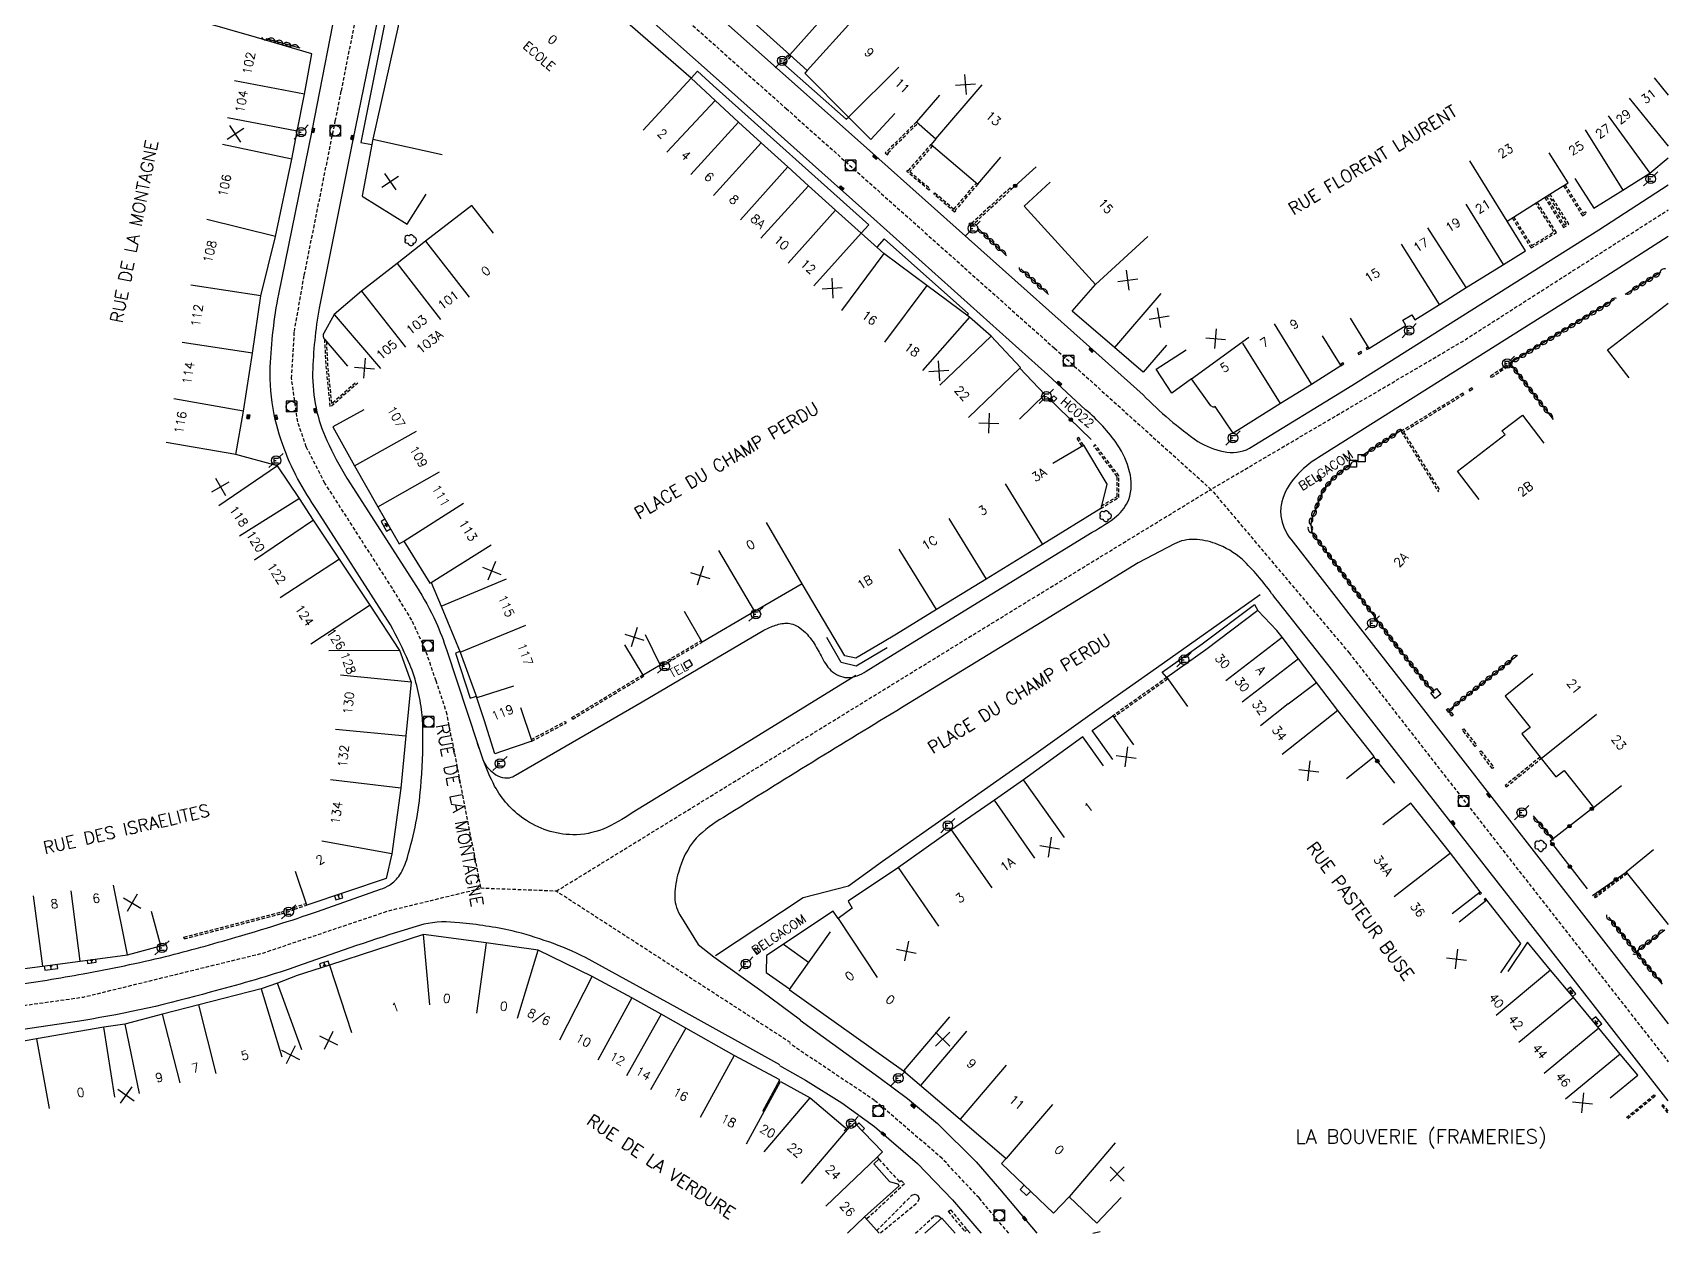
# Model space of a CAD drawing. Header units: millimetres. Extents: x 114000 to 119599, y 121000 to 124063.
# Drawn here: x 114769.5 to 115000, y 121000 to 121169.2 of the extents above; entities that cross this region are included whole.
import ezdxf
from ezdxf.enums import TextEntityAlignment as Align

# ---------------------------------------------------------------- set-up
doc = ezdxf.new("R2010")
doc.units = ezdxf.units.MM
doc.linetypes.add('DASHED', pattern=[0.75, 0.5, -0.25])
doc.layers.get('0').update_dxf_attribs({"linetype": 'CONTINUOUS'})
for name, color, linetype in [('W0001', 6, 'DASHED'), ('W0008', 7, 'CONTINUOUS'), ('W0100', 7, 'CONTINUOUS'), ('W0105', 7, 'CONTINUOUS'), ('W0112', 1, 'DASHED'), ('W0300', 7, 'CONTINUOUS'), ('W0310', 3, 'CONTINUOUS'), ('W0322', 7, 'CONTINUOUS'), ('W0334', 7, 'CONTINUOUS'), ('W0400', 7, 'CONTINUOUS'), ('W0420', 7, 'CONTINUOUS'), ('W0471', 7, 'CONTINUOUS'), ('W0980', 7, 'CONTINUOUS'), ('W0984', 7, 'CONTINUOUS'), ('W0989', 7, 'CONTINUOUS'), ('W0991', 7, 'CONTINUOUS'), ('W1102', 7, 'CONTINUOUS')]:
    doc.layers.add(name, color=color, linetype=linetype)
doc.styles.get("Standard").update_dxf_attribs({"font": 'romans.shx', "width": 0.85})

# ---------------------------------------------------------------- blocks, each defined once
blk = doc.blocks.new('T400')
for p, q in [((-0.15, 0.3), (0.15, 0.3)), ((-0.15, -0.25), (-0.15, 0.3)), ((-0.15, 0.15), (0.15, 0.15)), ((-0.15, 0), (0.15, 0)), ((0.15, 0.3), (0.15, -0.25)), ((-0.15, -0.15), (0.15, -0.15)), ((-0.15, -0.25), (-0.15, -0.3)), ((-0.15, -0.3), (0.15, -0.3)), ((0.15, -0.3), (0.15, -0.25))]:
    blk.add_line(p, q)
blk = doc.blocks.new('T420')
for p, q in [((0.75, 0.75), (-0.75, 0.75)), ((-0.75, 0.75), (-0.75, -0.75)), ((0.75, 0.75), (0.75, -0.75)), ((0.75, -0.75), (-0.75, -0.75))]:
    blk.add_line(p, q)
blk.add_ellipse((0, 0), major_axis=(-0.53, 0.53), ratio=1, start_param=3.926991, end_param=10.210176)
blk = doc.blocks.new('T471')
for p, q in [((-0.333334, 0.333334), (-0.333334, -0.333334)), ((-0.333334, 0.333334), (0.333334, 0.333334)), ((-0.333334, 0), (0, 0)), ((0.500001, 0.500001), (1.000002, 1.000002)), ((-0.500001, -0.500001), (-1.000002, -1.000002)), ((-0.333334, -0.333334), (0.333334, -0.333334))]:
    blk.add_line(p, q)
blk.add_ellipse((0, 0), major_axis=(0.471405, 0.471405), ratio=1, start_param=5.4977871438, end_param=11.780972451)
blk = doc.blocks.new('t991o')
at = {"color": 0, "linetype": 'Continuous'}
for p, q in [((-1, 1), (1, -1)), ((-1, -1), (1, 1))]:
    blk.add_line(p, q, dxfattribs=at)
blk = doc.blocks.new('T300')
for p, q in [((-0.8, 0.51), (-0.86, 0.34)), ((-0.86, 0.34), (-0.86, 0.17)), ((-0.86, 0.17), (-0.74, 0.06)), ((-0.69, 0.63), (-0.8, 0.51)), ((-0.8, -0.06), (-0.74, 0.06)), ((-0.74, 0.06), (-0.69, 0.11)), ((-0.57, 0.69), (-0.69, 0.63)), ((-0.46, 0.69), (-0.57, 0.69)), ((-0.29, 0.63), (-0.46, 0.69)), ((-0.29, 0.63), (-0.17, 0.74)), ((-0.23, 0.57), (-0.29, 0.63)), ((-0.17, 0.74), (-0.06, 0.8)), ((-0.06, 0.8), (0.06, 0.8)), ((0.06, 0.8), (0.23, 0.74)), ((0.23, 0.74), (0.34, 0.63)), ((0.34, 0.63), (0.4, 0.51)), ((0.46, 0.46), (0.34, 0.46)), ((0.4, 0.51), (0.4, 0.46)), ((0.57, 0.4), (0.46, 0.46)), ((0.57, 0.4), (0.69, 0.29)), ((0.69, 0.29), (0.74, 0.17)), ((0.74, 0.06), (0.69, -0.17)), ((0.74, 0.17), (0.74, 0.06)), ((-0.8, -0.17), (-0.8, -0.06)), ((-0.8, -0.23), (-0.8, -0.17)), ((-0.74, -0.34), (-0.8, -0.23)), ((-0.69, -0.4), (-0.74, -0.34)), ((-0.51, -0.46), (-0.69, -0.4)), ((-0.4, -0.46), (-0.51, -0.46)), ((-0.4, -0.46), (-0.34, -0.46)), ((-0.34, -0.46), (-0.34, -0.4)), ((-0.34, -0.51), (-0.34, -0.46)), ((-0.29, -0.63), (-0.34, -0.51)), ((-0.17, -0.74), (-0.29, -0.63)), ((-0.06, -0.8), (-0.17, -0.74)), ((0.06, -0.8), (-0.06, -0.8)), ((0.17, -0.74), (0.06, -0.8)), ((0.23, -0.69), (0.17, -0.74)), ((0.29, -0.46), (0.23, -0.46)), ((0.29, -0.63), (0.23, -0.69)), ((0.46, -0.4), (0.29, -0.46)), ((0.34, -0.51), (0.29, -0.63)), ((0.34, -0.51), (0.34, -0.46)), ((0.57, -0.34), (0.46, -0.4)), ((0.63, -0.29), (0.57, -0.34)), ((0.69, -0.17), (0.63, -0.29))]:
    blk.add_line(p, q)
blk = doc.blocks.new('t310o')
at = {"color": 0, "linetype": 'Continuous'}
for centre, start, end in [((-0.5, 0.38), 216.8699, 323.1304), ((0.5, -0.37), 36.8699, 143.1303)]:
    blk.add_arc(centre, 0.625, start, end, dxfattribs=at)
blk = doc.blocks.new('t322o')
at = {"color": 0, "linetype": 'Continuous'}
for radius in [0.25, 0.15]:
    blk.add_circle((0, 0), radius, dxfattribs=at)
blk = doc.blocks.new('t112o')
at = {"color": 0, "linetype": 'Continuous'}
for p, q in [((-0.5, 0.5), (0.5, 0.5)), ((-0.5, -0.5), (-0.5, 0.5)), ((0.5, 0.5), (0.5, -0.5)), ((0.5, -0.5), (-0.5, -0.5))]:
    blk.add_line(p, q, dxfattribs=at)

msp = doc.modelspace()

# ---------------------------------------------------------------- linework, layer by layer
at = {"layer": 'W0001'}
for points in [[(114792.58, 121268.44), (114792.86, 121233.52), (114793.97, 121224.96), (114796.6, 121217.21), (114802.39, 121211.05), (114809.42, 121204.36), (114814.55, 121199.97), (114827.37, 121193.93), (114832.99, 121191.74), (114841.02, 121187.31), (114847.05, 121183.33), (114852.97, 121178.7), (114875.65, 121158.55), (114913.49, 121124.75)], [(114827.87, 121073.14), (114826.31, 121077.88), (114824.77, 121082.36), (114822.89, 121086.42), (114820.15, 121090.91), (114810.65, 121105.73), (114808.02, 121110.85), (114806.81, 121114.38), (114805.93, 121120.52), (114806.34, 121127.11), (114807.74, 121135.08), (114812.11, 121156.8), (114812.96, 121161.02), (114815.1, 121171.78), (114816.29, 121178.11), (114817.15, 121185.28), (114818.44, 121198.14)], [(114955, 121081.82), (114976.22, 121054.58), (115000, 121024.19)], [(114907.03, 121000), (114902.85, 121004.98), (114897.65, 121010.54), (114888.13, 121018.73), (114876.19, 121026.71)]]:
    msp.add_lwpolyline(points, dxfattribs=at)
at = {"layer": 'W0001', "flags": 128}
for points in [[(114913.49, 121124.75), (114935.54, 121104.86), (114970.99, 121125.72), (115000, 121144.26)], [(114843.25, 121048.22), (114907.78, 121087.91), (114935.54, 121104.86), (114955, 121081.82), (114955, 121081.82)], [(114727.96, 121027.91), (114741.81, 121029.9), (114756.81, 121030.52), (114776.63, 121033.3), (114801.9, 121039.5), (114819.62, 121045.46), (114832.64, 121048.63), (114827.87, 121073.14), (114827.87, 121073.14)], [(114876.26, 121026.87), (114861.77, 121036.24), (114843.25, 121048.22), (114832.64, 121048.63), (114832.64, 121048.63)]]:
    msp.add_lwpolyline(points, dxfattribs=at)
at = {"layer": 'W0008', "flags": 128}
for points in [[(114796.47, 121290.22, 0.1363), (114795.66, 121289.84, 0.1838), (114795.39, 121289.09), (114795.55, 121269.33), (114795.72, 121253.03), (114795.95, 121233.13, 0.038), (114796.64, 121227.89, 0.0461), (114798.02, 121223.91, 0.0454), (114801.36, 121217.97, 0.0356), (114809.3, 121209.35, 0.0117), (114811.72, 121207.58), (114821.21, 121202.14), (114843.84, 121189.18, -0.0194), (114848.51, 121186.24, -0.0324), (114856.99, 121179.7), (114877.26, 121161.66), (114888.3, 121151.84), (114914.42, 121128.51)], [(114823.59, 121077.22, 0.045807), (114822.43, 121080.6, 0.0204), (114819.88, 121085.78), (114809.54, 121101.89, -0.0216), (114806.78, 121106.41, -0.0283), (114805.16, 121109.93, -0.0449), (114803.5, 121115.43, -0.0541), (114802.94, 121122.12, -0.0365), (114804.13, 121132.35), (114808.84, 121155.41), (114812.82, 121175.94, 0.0452), (114813.4, 121183.11, 0.0358), (114813.06, 121190.28, 0.0656), (114812, 121194.59, 0.0726), (114808.34, 121200.02), (114798.12, 121210.01), (114790.48, 121216.95, 0.0256), (114787.75, 121219.11, 0.0812), (114782.08, 121222.42), (114777.99, 121223.73), (114766.43, 121226.8, 0.0094)], [(114912.55, 121120.99), (114888.02, 121142.97), (114881.98, 121148.35), (114866.2, 121162.44), (114852.87, 121174.31), (114849.5, 121177.26, 0.0284), (114842.56, 121182.55, 0.0389), (114833.06, 121188.33, 0.0848), (114826.92, 121190.31, 0.1651), (114823.24, 121189.79, 0.1), (114822.07, 121188.67, 0.1045), (114821.15, 121186.46), (114817.95, 121170.61), (114814.58, 121154.12), (114809.84, 121130.38, 0.0382), (114808.91, 121121.3, 0.0519), (114809.39, 121116.34, 0.052), (114810.9, 121111.76, 0.0273), (114813.72, 121106.43), (114823.55, 121091.17, -0.0298), (114826.3, 121086.17, -0.0224), (114827.82, 121082.16), (114832.15, 121069.06)], [(114914.42, 121128.51), (114925.98, 121118.18, 0.0483), (114933.71, 121111.62, 0.0898), (114937.3, 121110.2, 0.1802), (114940.96, 121110.65), (114955.41, 121119.49), (114968.9, 121128), (114990.21, 121141.43), (115000, 121147.76)], [(115000, 121140.52), (114991.21, 121134.84), (114973.08, 121123.45), (114950.69, 121109.35, 0.0711), (114947.49, 121106.67, 0.1211), (114945.53, 121103.1, 0.0867), (114945.39, 121101.11, 0.1363), (114946.81, 121097.82), (114957.28, 121084.34), (114957.28, 121084.34)], [(114832.41, 121068.31), (114832.15, 121069.06), (114832.92, 121066.76, 0.1441), (114834.2, 121065.06, 0.2202), (114836.68, 121064.2, 0.0741), (114837.53, 121064.58), (114855.38, 121074.91), (114872.52, 121084.99, -0.0544), (114874.17, 121085.71, -0.101), (114875.94, 121085.99, -0.1284), (114877.6, 121085.34, -0.0766), (114879.45, 121083.38, -0.0086), (114880.59, 121081.39, 0.0796), (114881.96, 121079.33, 0.1779), (114884.27, 121078.33, 0.147), (114886.95, 121079.22), (114889.53, 121080.84), (114904.67, 121090.13), (114918.79, 121098.83, 0.0466), (114922.29, 121101.11, 0.1148), (114923.95, 121103.44, 0.1535), (114924.07, 121107.34, 0.0823), (114922.37, 121111.15, 0.0647), (114917.86, 121116.09), (114912.55, 121120.99), (114912.55, 121120.99)], [(114952.73, 121079.3), (114944.91, 121089.15, -0.0033), (114944.09, 121090.2, 0.049), (114939.96, 121094.97, 0.0942), (114936.18, 121097.21, 0.0789), (114933.22, 121097.79, 0.1272), (114930.38, 121097.19), (114925.27, 121094.52), (114910.9, 121085.69), (114892.04, 121074.14, 0.0034), (114866.82, 121058.61, 0.0663), (114862.98, 121055.69, 0.1158), (114860.47, 121050.86, 0.0657), (114859.95, 121047.75, 0.1443), (114860.65, 121044.9), (114863.25, 121040.72), (114865.47, 121038.99), (114872.22, 121034.11), (114877.68, 121030.11)], [(114731.21, 121047.17), (114735.94, 121038.4, 0.0598), (114737.8, 121035.64, 0.1268), (114740.65, 121033.65, 0.0566), (114742.39, 121033.31, 0.0347), (114746.71, 121033.27, 0.0109), (114756.67, 121033.83, 0.0145), (114766.37, 121034.91, 0.0104), (114776.59, 121036.59, 0.0149), (114788.17, 121039.02, 0.0109), (114798.08, 121041.73, 0.0137), (114809.6, 121045.36), (114818.5, 121048.5, 0.0577), (114819.75, 121049.09, 0.1013), (114821.2, 121050.52, 0.0731), (114822.27, 121052.97, 0.0521), (114824.15, 121062.82, 0.0268), (114824.45, 121070.65, 0.0283), (114824.27, 121073.81, 0.0258), (114823.59, 121077.22), (114823.59, 121077.22)], [(114885.47, 121078.6), (114868.35, 121068.03), (114853.97, 121059.25, -0.0422), (114849.86, 121056.97, -0.0974), (114845.57, 121056.18, -0.0763), (114841.97, 121056.78, -0.0726), (114838.69, 121058.42, -0.1145), (114834.57, 121063.04, -0.0352), (114832.96, 121066.73), (114832.96, 121066.73)], [(114874.78, 121023.73), (114860.28, 121031.77), (114847.38, 121038.85, 0.0406), (114842.2, 121041.06, 0.0268), (114837.05, 121042.62, 0.035), (114829.61, 121043.74, 0.0943), (114824.57, 121043.55), (114820.74, 121042.42, 0.0088), (114805.73, 121037.27, -0.0146), (114794.48, 121033.97, -0.0284), (114776.67, 121030.01), (114762.98, 121027.96), (114756.96, 121027.21, 0.1439), (114753.47, 121024.85, 0.1205), (114752.79, 121022.56, 0.0947), (114753.22, 121019.28), (114757.98, 121003.79), (114759.24, 121000)]]:
    msp.add_lwpolyline(points, format="xyb", dxfattribs=at)
for points in [[(114914.37, 121128.57), (114914.37, 121128.59)], [(114942.46, 121089.98), (114927.86, 121079.65), (114919.76, 121073.95), (114910.58, 121067.41), (114889.24, 121052.39), (114884.47, 121048.92), (114878.04, 121047.28), (114865.68, 121039.11), (114865.68, 121039.11)], [(114929.32, 121078.33), (114928.67, 121079.09), (114934.29, 121083.07), (114941.67, 121088.61), (114942.16, 121087.77), (114942.16, 121087.77)], [(114889.91, 121082.54), (114885.55, 121079.95), (114883.4, 121080.46), (114881.39, 121083.99), (114881.39, 121083.99)], [(114957.28, 121084.34), (114964.49, 121075.08), (114974.8, 121061.84), (115000, 121029.54)], [(115000, 121018.69), (114982.11, 121041.58), (114969.69, 121057.51), (114952.73, 121079.3)]]:
    msp.add_lwpolyline(points, dxfattribs=at)
at = {"layer": 'W0008'}
for points in [[(114877.64, 121030.04), (114888.72, 121022.01), (114892.78, 121018.98), (114896.97, 121015.47), (114902.43, 121010.07), (114905.73, 121006.27), (114910.98, 121000)], [(114874.73, 121023.63), (114878.37, 121021.58), (114883.49, 121018.4), (114888.11, 121015.07), (114894.16, 121009.83), (114899.09, 121004.71), (114902.54, 121000.74), (114903.16, 121000)]]:
    msp.add_lwpolyline(points, dxfattribs=at)
at = {"layer": 'W0100'}
for p, q in [((114812.5, 121047.73), (114812.45, 121047.52)), ((114812.7, 121047.14), (114812.5, 121047.73)), ((114812.5, 121047.73), (114812.67, 121047.59)), ((114771.99, 121037.81), (114771.9, 121037.57)), ((114772.07, 121037.2), (114771.99, 121037.81)), ((114771.99, 121037.81), (114772.14, 121037.6)), ((114777.75, 121038.57), (114777.61, 121038.34)), ((114777.81, 121038.12), (114777.75, 121038.57)), ((114777.75, 121038.57), (114777.95, 121038.39)), ((114810.67, 121037.59), (114810.41, 121037.8)), ((114810.48, 121038.17), (114810.67, 121037.59)), ((114810.67, 121037.59), (114810.76, 121037.91))]:
    msp.add_line(p, q, dxfattribs=at)
for points in [[(114908.53, 121114.76), (114912.13, 121118.23), (114908.58, 121121.93), (114908.71, 121122.05), (114904.56, 121126.43), (114901.49, 121129.12), (114895.5, 121133.6), (114889.44, 121138.1), (114886.24, 121140.98), (114882.63, 121144.21), (114878.83, 121147.66), (114875.9, 121150.3), (114872.14, 121153.71), (114868.96, 121156.62), (114865.66, 121159.69), (114862.26, 121162.82), (114842.92, 121179.7), (114834.21, 121186.63), (114823.89, 121188.56), (114820.97, 121170.17), (114817.4, 121154.23), (114815.88, 121146.22)], [(114897.27, 121160.44), (114894.03, 121156.64), (114896.78, 121154.28), (114896.08, 121153.46), (114902.66, 121147.87), (114905.9, 121151.68)], [(114818.95, 121099.66), (114819.49, 121099.97), (114819.11, 121100.07), (114819.39, 121099.58), (114819.49, 121099.97)], [(114980.89, 121078.84), (114976.99, 121075.71), (114980.51, 121071.31), (114979.34, 121070.38), (114982.09, 121066.93), (114984.15, 121064.33), (114985.32, 121065.25), (114989.46, 121060), (114993.39, 121063.1)], [(114876.07, 121034.36), (114892.18, 121022.9), (114900.19, 121016.09), (114906.68, 121010.54), (114906.02, 121009.84), (114913.35, 121002.85), (114915.54, 121005.15), (114919.44, 121001.44), (114922.88, 121005.06)], [(114986.59, 121034.23), (114986.14, 121033.85), (114986.53, 121033.81), (114986.17, 121034.25), (114986.14, 121033.85)], [(114990.21, 121030.02), (114989.68, 121029.57), (114990.07, 121029.54), (114989.71, 121029.97), (114989.68, 121029.57)], [(114874.87, 121021.39), (114879.04, 121019.11), (114884.32, 121014.61), (114885.3, 121015.57), (114889.23, 121011.46), (114888.49, 121010.72), (114888.73, 121010.43), (114888.02, 121009.79), (114890.24, 121007.3), (114891.36, 121006.97), (114891.6, 121006.71), (114886.7, 121002.3), (114888.02, 121000.85), (114888.77, 121000)], [(114895.21, 121000), (114897.58, 121002.11), (114899.46, 121000)]]:
    msp.add_lwpolyline(points, dxfattribs=at)
at = {"layer": 'W0100', "flags": 128}
for points in [[(114822.81, 121077.75), (114821.2, 121082.13), (114817, 121088.52), (114812.71, 121095.04), (114809.03, 121100.5), (114807.08, 121103.59), (114803.94, 121108.18), (114798.11, 121109.77), (114799.18, 121115.9), (114800.42, 121124.07), (114801.62, 121132.15), (114803.7, 121140.51), (114805.98, 121151.4), (114806.75, 121155.34), (114807.75, 121160.55), (114808.8, 121166.23), (114800.98, 121168.53), (114793.14, 121170.8), (114794.7, 121175.78), (114796.19, 121180.67), (114791.41, 121182.13)], [(114873.22, 121175.2), (114871.12, 121170.66), (114876.19, 121166.13), (114878.63, 121163.92), (114878.27, 121163.54), (114884.43, 121157.33), (114887.58, 121154.18), (114890.99, 121157.84)], [(114955.15, 121128.98), (114957.78, 121124.73), (114963, 121127.97), (114962.56, 121128.69), (114963.85, 121129.47), (114964.29, 121128.75), (114967.74, 121130.93), (114971.53, 121133.29), (114976.75, 121136.54), (114979.88, 121138.46), (114977.28, 121142.66), (114984.21, 121147.01), (114985.87, 121148.06), (114983.21, 121152.29), (114983.21, 121152.29)], [(114986.84, 121148.66), (114989.52, 121144.48), (114993.61, 121147.05), (114997.38, 121149.42), (115000, 121151.58)], [(114912.89, 121148.16), (114909.2, 121144.79), (114919.24, 121133.75)], [(114815.88, 121146.2), (114822.25, 121142.23), (114824.9, 121146.47)], [(114929.25, 121125.19), (114926, 121121.39), (114921.95, 121124.85), (114915.99, 121129.96), (114919.24, 121133.75), (114919.24, 121133.75)], [(114994.48, 121120.57), (114991.44, 121124.54), (115000, 121131.11)], [(114913.39, 121118.05), (114913.8, 121117.66), (114913.39, 121117.24), (114912.98, 121117.63), (114913.39, 121118.05), (114913.39, 121118.05)], [(114816.12, 121116.09), (114811.75, 121113.65), (114814.83, 121108.18), (114818.11, 121102.4), (114821.09, 121097.16), (114821.76, 121097.56), (114825.43, 121091.64), (114825.61, 121091.75), (114827.02, 121088.4), (114829.72, 121081.9), (114832.08, 121075.48)], [(114973.35, 121103.44), (114970.3, 121107.41), (114977.03, 121112.58), (114976.55, 121113.11), (114979.43, 121115.33), (114982.48, 121111.37), (114982.48, 121111.37)], [(114913.26, 121108.56), (114917.56, 121111.11), (114920.84, 121105.59), (114920, 121102.17), (114911.78, 121097.11), (114903.83, 121092.22), (114896.83, 121087.92), (114891.19, 121084.46), (114889.26, 121083.26), (114885.49, 121081.05), (114883.91, 121081.4), (114877.93, 121091.56), (114871.2, 121087.63), (114863.84, 121083.3), (114861.31, 121087.62), (114861.31, 121087.62)], [(114950.71, 121106.83), (114950.45, 121106.65), (114950.89, 121106), (114951.16, 121106.18), (114950.71, 121106.83), (114950.71, 121106.83)], [(114819.1, 121100.66), (114818.56, 121100.35), (114819.33, 121098.96), (114819.89, 121099.28)], [(114946.43, 121074.62), (114950.41, 121077.64), (114947.87, 121080.96), (114945.57, 121084.02), (114944.83, 121084.98), (114942.16, 121087.77), (114934.83, 121082.24), (114929.32, 121078.33), (114932.21, 121074.25), (114932.21, 121074.25)], [(114855.79, 121084.39), (114857.92, 121080.09), (114855.49, 121078.66), (114852.94, 121082.96), (114852.94, 121082.96)], [(114861.19, 121080.36), (114861.61, 121079.62), (114862.47, 121080.12), (114862.05, 121080.85), (114861.19, 121080.36), (114861.19, 121080.36)], [(114822.81, 121077.75), (114822.07, 121070.1), (114821.34, 121062.74), (114820.07, 121053.47), (114819.28, 121050.01), (114808.1, 121046.25), (114806.51, 121050.99), (114806.51, 121050.99)], [(114954.63, 121064.11), (114958.56, 121067.21), (114953.44, 121073.7), (114950.41, 121077.64)], [(114838.2, 121074.09), (114839.8, 121069.38), (114835.55, 121067.91), (114834.6, 121067.59), (114833.08, 121072.35), (114832.08, 121075.48), (114832.08, 121075.48)], [(114921.71, 121066.79), (114918.8, 121070.85), (114921.69, 121072.92), (114924.6, 121068.86), (114924.6, 121068.86)], [(114920.4, 121065.91), (114917.49, 121069.97), (114909.13, 121063.93), (114905.01, 121061.07), (114898.95, 121056.85), (114891.51, 121051.54), (114884.42, 121046.82), (114884.98, 121045.85), (114882.97, 121044.38), (114882.29, 121045.4), (114872.88, 121039.17), (114872.83, 121036.78), (114876.12, 121034.44)], [(114969.55, 121045.06), (114973.49, 121048.13), (114969.28, 121053.56), (114963.71, 121060.65), (114959.77, 121057.56)], [(114997.93, 121054.04), (114994.05, 121050.89), (115000, 121043.54)], [(114812.01, 121047.57), (114812.2, 121047), (114813.19, 121047.28), (114812.99, 121047.9), (114812.99, 121047.9)], [(114976.4, 121036.72), (114979.21, 121040.86), (114974.44, 121046.95), (114970.5, 121043.87)], [(114765.41, 121041.96), (114766.5, 121037.08), (114770.86, 121037.66), (114776.16, 121038.36), (114782.82, 121039.23), (114787.53, 121040.52), (114786.21, 121045.34), (114786.21, 121045.34)], [(114872.38, 121017.23), (114874.79, 121021.61), (114868.35, 121025.07), (114861.5, 121028.91), (114858.06, 121030.89), (114853.9, 121033.18), (114848.3, 121036.19), (114840.71, 121039.9), (114833.38, 121040.93), (114824.54, 121042.13), (114811.31, 121037.79), (114806.73, 121036.32), (114803.95, 121035.26), (114801.66, 121034.44), (114792.86, 121032.2), (114787.74, 121030.9), (114782.46, 121029.49), (114779.46, 121029.06), (114770.01, 121027.41), (114759.6, 121025.54)], [(114871.07, 121039.97), (114871.6, 121039.43), (114871.85, 121039.64), (114871.32, 121040.17), (114871.07, 121039.97), (114871.07, 121039.97)], [(114991.82, 121019.1), (114995.69, 121022.28), (114993.23, 121025.26), (114990.23, 121028.9), (114986.64, 121033.24), (114983.42, 121037.11), (114980.17, 121041.02), (114977.37, 121036.88)], [(114771.07, 121037.69), (114771.15, 121037.09), (114772.99, 121037.31), (114772.91, 121037.93), (114772.91, 121037.93)], [(114777.14, 121038.49), (114777.2, 121038.04), (114778.42, 121038.2), (114778.36, 121038.65), (114778.36, 121038.65)], [(114811.31, 121037.79), (114811.1, 121038.36), (114809.86, 121037.98), (114810.05, 121037.39), (114810.05, 121037.39)], [(114986.53, 121033.38), (114986.97, 121033.75), (114986.2, 121034.7), (114985.75, 121034.32)], [(114990.09, 121029.08), (114990.62, 121029.52), (114989.8, 121030.51), (114989.26, 121030.07)]]:
    msp.add_lwpolyline(points, dxfattribs=at)
for points in [[(114834.43, 121140.95), (114831.36, 121144.89), (114824.84, 121139.82), (114820.81, 121136.7), (114815.82, 121132.79), (114811.97, 121129.49), (114810.47, 121126.88, 0.13), (114810.41, 121126.57, 0.176), (114810.58, 121126.02), (114813.83, 121122.21)], [(114951.21, 121126.49), (114953.86, 121122.25), (114949.73, 121119.66), (114945.33, 121116.97), (114939.5, 121113.29), (114938.65, 121112.76), (114936.13, 121116.52, -0.2579), (114935.86, 121116.44), (114935.5, 121116.61), (114932.79, 121120.43), (114930, 121118.4), (114927.81, 121121.82), (114932.02, 121124.52), (114932.02, 121124.52)]]:
    msp.add_lwpolyline(points, format="xyb", dxfattribs=at)
at = {"layer": 'W0105'}
for p, q in [((114885.59, 121015.28), (114885.89, 121015.57)), ((114886.37, 121014.46), (114886.68, 121014.76)), ((114909.21, 121006.8), (114908.63, 121006.19)), ((114910.13, 121005.92), (114909.54, 121005.31)), ((114901.14, 121000.52), (114901.58, 121000))]:
    msp.add_line(p, q, dxfattribs=at)
for points in [[(114885.89, 121015.57), (114886.68, 121014.76)], [(114909.54, 121005.31), (114908.63, 121006.19)]]:
    msp.add_lwpolyline(points, dxfattribs=at)
at = {"layer": 'W0112'}
for p, q in [((114982.59, 121146), (114985.25, 121141.75)), ((114982.8, 121146.13), (114985.33, 121142.1)), ((114985.65, 121142.3), (114983.12, 121146.33)), ((114985.99, 121142.22), (114983.33, 121146.46)), ((114985.24, 121147.66), (114987.9, 121143.42)), ((114985.45, 121147.79), (114987.98, 121143.77)), ((114983.88, 121141.15), (114981.33, 121145.21)), ((114984.22, 121141.07), (114981.54, 121145.34)), ((114987.9, 121143.42), (114988.46, 121143.77)), ((114987.98, 121143.77), (114988.33, 121143.98)), ((114988.46, 121143.77), (114988.33, 121143.98)), ((114978, 121143.11), (114980.66, 121138.88)), ((114978.21, 121143.25), (114980.74, 121139.22)), ((114980.74, 121139.22), (114983.88, 121141.15)), ((114985.25, 121141.75), (114985.99, 121142.22)), ((114985.33, 121142.1), (114985.65, 121142.3)), ((114980.66, 121138.88), (114984.22, 121141.07)), ((114953.73, 121122.46), (114954.12, 121122.73)), ((114954.26, 121122.53), (114954.12, 121122.73)), ((114956.25, 121124.07), (114956.66, 121124.32)), ((114956.25, 121124.07), (114956.38, 121123.86)), ((114956.38, 121123.86), (114956.79, 121124.11)), ((114956.79, 121124.11), (114956.66, 121124.32)), ((114957.4, 121124.79), (114957.65, 121124.95)), ((114957.4, 121124.79), (114957.53, 121124.58)), ((114957.53, 121124.58), (114957.78, 121124.73)), ((114953.86, 121122.25), (114954.26, 121122.53)), ((114977.22, 121122.32), (114974.94, 121120.82)), ((114975.08, 121120.61), (114974.94, 121120.82)), ((114977.36, 121122.11), (114975.08, 121120.61)), ((114977.22, 121122.32), (114977.36, 121122.11)), ((114971.04, 121118.4), (114962.35, 121113.03)), ((114971.17, 121118.19), (114962.7, 121112.94)), ((114971.17, 121118.19), (114971.04, 121118.4)), ((114972.32, 121119.19), (114971.9, 121118.92)), ((114971.9, 121118.92), (114972.03, 121118.71)), ((114972.46, 121118.98), (114972.03, 121118.71)), ((114972.46, 121118.98), (114972.32, 121119.19)), ((114916.89, 121112.16), (114916.68, 121112.03)), ((114917.34, 121110.99), (114916.68, 121112.03)), ((114917.56, 121111.11), (114916.89, 121112.16)), ((114919.24, 121111.13), (114919.04, 121110.98)), ((114922.56, 121106.77), (114919.24, 121111.13)), ((114962.35, 121113.03), (114967.61, 121104.52)), ((114962.7, 121112.94), (114967.83, 121104.65)), ((114922.31, 121106.69), (114919.04, 121110.98)), ((114922.31, 121103.87), (114922.31, 121106.69)), ((114922.56, 121103.73), (114922.56, 121106.77)), ((114920, 121102.15), (114922.56, 121103.73)), ((114920, 121102.17), (114920, 121102.15)), ((114920.08, 121102.5), (114922.31, 121103.87)), ((114858.27, 121080.34), (114863.66, 121083.54)), ((114863.66, 121083.54), (114863.79, 121083.33)), ((114858.34, 121080.08), (114863.79, 121083.33)), ((114857.93, 121080.35), (114857.92, 121080.1)), ((114857.92, 121080.1), (114858.34, 121080.08)), ((114857.93, 121080.35), (114858.27, 121080.34)), ((114845.44, 121072.68), (114855.44, 121078.73)), ((114845.57, 121072.47), (114855.57, 121078.52)), ((114855.44, 121078.73), (114855.57, 121078.52)), ((114929.32, 121078.33), (114921.68, 121072.93)), ((114929.46, 121078.13), (114921.83, 121072.72)), ((114839.73, 121069.6), (114844.52, 121072.16)), ((114839.81, 121069.35), (114844.64, 121071.94)), ((114844.52, 121072.16), (114844.64, 121071.94)), ((114845.57, 121072.47), (114845.44, 121072.68)), ((114921.69, 121072.92), (114921.68, 121072.93)), ((114839.8, 121069.38), (114839.81, 121069.35)), ((114790.78, 121041.76), (114804.46, 121045.28)), ((114790.85, 121041.51), (114804.53, 121045.04)), ((114804.46, 121045.28), (114806.29, 121045.86)), ((114804.53, 121045.04), (114806.39, 121045.63)), ((114806.27, 121045.91), (114808.02, 121046.49)), ((114806.35, 121045.67), (114806.27, 121045.91)), ((114806.35, 121045.67), (114808.1, 121046.25)), ((114806.39, 121045.63), (114806.37, 121045.68)), ((114787.46, 121040.76), (114788.17, 121040.97)), ((114787.53, 121040.52), (114788.24, 121040.73)), ((114788.17, 121040.97), (114788.24, 121040.73)), ((114790.85, 121041.51), (114790.78, 121041.76)), ((114898.5, 121003.06), (114898.81, 121003.32)), ((114900.83, 121000.27), (114901.14, 121000.52))]:
    msp.add_line(p, q, dxfattribs=at)
for points in [[(114876.21, 121166.11), (114875.29, 121165.13), (114875.47, 121164.96), (114876.39, 121165.95)], [(114894.03, 121156.64), (114889.62, 121152.28), (114889.94, 121152), (114890.1, 121152.2), (114889.99, 121152.29), (114894.22, 121156.48)], [(114896.27, 121153.3), (114893.08, 121149.65), (114895.93, 121147.24), (114895.77, 121147.05), (114892.67, 121149.67), (114892.83, 121149.86), (114892.89, 121149.81), (114896.08, 121153.46)], [(114902.66, 121147.87), (114899.5, 121144.2), (114899.56, 121144.14), (114899.4, 121143.95), (114896.47, 121146.46), (114896.63, 121146.65), (114899.31, 121144.36), (114902.47, 121148.03)], [(114981.93, 121067.13), (114977.01, 121063.1), (114977.16, 121062.91), (114982.08, 121066.94)], [(114994.21, 121050.69), (114989.73, 121047.3), (114989.58, 121047.5), (114994.05, 121050.89)], [(114973.49, 121048.13), (114973.67, 121047.93), (114973.48, 121047.77), (114973.3, 121047.98)], [(114974.44, 121046.95), (114974.24, 121047.22), (114974.04, 121047.07), (114974.24, 121046.8)], [(114994.11, 121016.32), (114998.01, 121019.53), (114998.16, 121019.33), (114994.27, 121016.13)], [(115000, 121017.23), (114999.28, 121018.12), (114999.09, 121017.96), (115000, 121016.83)], [(114888.73, 121010.43), (114891.64, 121007.25), (114891.88, 121007.46), (114892.35, 121006.96), (114886.99, 121001.98)], [(114888.44, 121000.38), (114893.38, 121005.35), (114893.86, 121005.51), (114894.24, 121005.32), (114894.42, 121004.85), (114894, 121004.14), (114888.93, 121000)], [(114898.5, 121003.06), (114900.83, 121000.27)], [(114898.81, 121003.32), (114901.14, 121000.52)], [(114893.89, 121000), (114896.59, 121002.47), (114897.14, 121002.48), (114897.57, 121002.11)]]:
    msp.add_lwpolyline(points, dxfattribs=at)
for points in [[(114907.23, 121147.34), (114904.36, 121144.73), (114901.74, 121142.28), (114901.58, 121142.42), (114901.42, 121142.23), (114901.75, 121141.95), (114904.52, 121144.54), (114907.4, 121147.15)], [(114969.07, 121073.43), (114968.76, 121073.82), (114968.96, 121073.97), (114969.27, 121073.59)], [(114969.5, 121072.89), (114969.19, 121073.29), (114969.39, 121073.44), (114969.7, 121073.05)], [(114972.78, 121068.63), (114970.96, 121070.97), (114971.16, 121071.12), (114972.98, 121068.79)], [(114975.21, 121065.5), (114973.38, 121067.87), (114973.58, 121068.02), (114975.41, 121065.66)]]:
    msp.add_lwpolyline(points, close=True, dxfattribs=at)
at = {"layer": 'W0112', "flags": 128}
for points in [[(114810.58, 121126.02), (114810.78, 121122.3), (114811.35, 121116.56), (114811.53, 121116.57), (114815.27, 121119.89)], [(114810.85, 121125.7), (114811.03, 121122.32), (114811.57, 121116.93), (114815.1, 121120.08)]]:
    msp.add_lwpolyline(points, dxfattribs=at)
at = {"layer": 'W0310'}
for p, q in [((114998.94, 121135.46), (114993.92, 121132.33)), ((114962.38, 121113.2), (114956.77, 121109.56)), ((114918.91, 121000), (114919.93, 121000.27))]:
    msp.add_line(p, q, dxfattribs=at)
at = {"layer": 'W0310', "flags": 128}
for points in [[(114802.32, 121168.43), (114807.11, 121167.09)], [(114902.57, 121141.78), (114906.71, 121137.77)], [(114908.73, 121135.93), (114912.62, 121132.33)], [(114992.44, 121131.61), (114977.68, 121122.63), (114983.77, 121114.7), (114983.77, 121114.7)], [(114958.78, 121086.65), (114961.45, 121083.1), (114966.97, 121076.13)], [(114980.94, 121058.84), (114983.66, 121055.52)], [(114991.56, 121044.56), (114995.42, 121039.67), (114999.13, 121035.1)]]:
    msp.add_lwpolyline(points, dxfattribs=at)
msp.add_lwpolyline([(114955.31, 121108.32, 0.1026), (114951.46, 121104.85, 0.0399), (114950.19, 121101.71, 0.2434), (114949.82, 121098.73), (114958.78, 121086.65), (114958.78, 121086.65)], format="xyb", dxfattribs=at)
at = {"layer": 'W0310'}
for points in [[(114969.11, 121073.79), (114978.75, 121081.51)], [(114995.42, 121039.67), (114999.49, 121042.79)]]:
    msp.add_lwpolyline(points, dxfattribs=at)
at = {"layer": 'W0322'}
for p, q in [((114907.4, 121147.15), (114910.9, 121150.34)), ((114918.67, 121111.9), (114912.5, 121117.87)), ((114989.32, 121047.6), (114994.05, 121050.89))]:
    msp.add_line(p, q, dxfattribs=at)
at = {"layer": 'W0322', "flags": 128}
for points in [[(114961.47, 121063.44), (114958.51, 121067.16)], [(114989.46, 121060), (114983.33, 121055.27), (114988.58, 121048.53)]]:
    msp.add_lwpolyline(points, dxfattribs=at)
at = {"layer": 'W0334', "flags": 128}
msp.add_lwpolyline([(114823.89, 121188.56), (114823.32, 121188.35, 0.0497), (114822.6, 121187.25, 0.0606), (114822.12, 121185.57), (114819.1, 121170.65), (114815.7, 121153.77), (114817.25, 121153.48)], format="xyb", dxfattribs=at)
for points in [[(114875.33, 121165.08), (114875.2, 121164.95), (114884.1, 121157.03), (114884.43, 121157.33)], [(114886.24, 121140.98), (114887.29, 121142.16), (114865.36, 121161.78), (114863.18, 121163.8), (114862.26, 121162.82)], [(114901.18, 121129.35), (114901.35, 121129.58), (114889.49, 121140.17), (114888.44, 121139)], [(114829.67, 121082.02), (114829.06, 121081.76), (114831.14, 121075.41), (114831.99, 121075.72)]]:
    msp.add_lwpolyline(points, dxfattribs=at)
at = {"layer": 'W1102'}
for p, q in [((114876.19, 121166.13), (114882.85, 121173.59)), ((114878.63, 121163.92), (114885.35, 121171.33)), ((114884.43, 121157.33), (114891.53, 121164.38)), ((114807.75, 121160.55), (114797.92, 121162.42)), ((114862.26, 121162.82), (114855.49, 121155.47)), ((114896.78, 121154.28), (114903.28, 121161.88)), ((114998.03, 121162.86), (115000, 121160.44)), ((114865.66, 121159.69), (114858.85, 121152.37)), ((114994.47, 121159.99), (115000, 121153.22)), ((114806.75, 121155.34), (114796.93, 121157.24)), ((114991.53, 121157.53), (114997.38, 121149.42)), ((114868.96, 121156.62), (114862.2, 121149.25)), ((114988.29, 121155.52), (114993.61, 121147.05)), ((114805.98, 121151.4), (114796.2, 121153.45)), ((114817.4, 121154.23), (114827.16, 121152.05)), ((114872.14, 121153.71), (114865.42, 121146.3)), ((114977.28, 121142.66), (114972.02, 121151.17)), ((114875.9, 121150.3), (114869.21, 121142.87)), ((114878.83, 121147.66), (114872.11, 121140.26)), ((114882.63, 121144.21), (114875.96, 121136.76)), ((114976.75, 121136.54), (114971.49, 121145.05)), ((114803.7, 121140.51), (114794, 121142.92)), ((114971.53, 121133.29), (114966.1, 121141.73)), ((114824.84, 121139.82), (114830.98, 121131.93)), ((114886.24, 121140.98), (114879.55, 121133.55)), ((114919.24, 121133.75), (114926.63, 121140.49)), ((114967.74, 121130.93), (114962.41, 121139.4)), ((114820.81, 121136.7), (114826.94, 121128.8)), ((114889.44, 121138.1), (114883.47, 121130.07)), ((114801.62, 121132.15), (114791.73, 121133.63)), ((114815.82, 121132.79), (114821.99, 121124.92)), ((114895.5, 121133.6), (114889.51, 121125.59)), ((114928.46, 121132.45), (114921.95, 121124.85)), ((114811.97, 121129.49), (114818.48, 121121.9)), ((114901.49, 121129.12), (114894.9, 121121.6)), ((114944.46, 121128.17), (114949.73, 121119.66)), ((114800.42, 121124.07), (114790.53, 121125.57)), ((114904.56, 121126.43), (114897.3, 121119.56)), ((114932.79, 121120.43), (114940.86, 121126.33)), ((114945.33, 121116.97), (114940.04, 121125.46)), ((114908.58, 121121.93), (114901.37, 121115)), ((114799.18, 121115.9), (114789.33, 121117.62)), ((114798.11, 121109.77), (114788.26, 121111.48)), ((114814.83, 121108.18), (114823.55, 121113.08)), ((114803.94, 121108.18), (114795.69, 121102.53)), ((114818.11, 121102.4), (114826.81, 121107.33)), ((114906.54, 121105.62), (114911.78, 121097.11)), ((114807.08, 121103.59), (114798.62, 121098.26)), ((114821.76, 121097.56), (114830.19, 121102.93)), ((114809.03, 121100.5), (114800.74, 121094.9)), ((114877.93, 121091.56), (114872.88, 121100.19)), ((114898.6, 121100.74), (114903.83, 121092.22)), ((114812.71, 121095.04), (114804.35, 121089.55)), ((114825.61, 121091.75), (114834.1, 121097.02)), ((114866.14, 121096.26), (114871.2, 121087.63)), ((114896.83, 121087.92), (114891.6, 121096.45)), ((114827.02, 121088.4), (114836.23, 121092.27)), ((114817, 121088.52), (114808.64, 121083.02)), ((114829.72, 121081.9), (114838.95, 121085.74)), ((114937.63, 121077.94), (114945.57, 121084.02)), ((114821.2, 121082.13), (114811.2, 121082.09)), ((114947.87, 121080.96), (114939.93, 121074.88)), ((114812.86, 121078.71), (114822.81, 121077.75)), ((114837.23, 121077.12), (114832.08, 121075.48)), ((114946.43, 121074.62), (114942.5, 121071.52)), ((114953.44, 121073.7), (114945.59, 121067.51)), ((114982.09, 121066.93), (114989.9, 121073.17)), ((114812.12, 121071.08), (114822.07, 121070.1)), ((114821.34, 121062.74), (114811.41, 121063.92)), ((114914.91, 121055.77), (114909.13, 121063.93)), ((114910.72, 121052.86), (114905.01, 121061.07)), ((114904.71, 121048.68), (114898.95, 121056.85)), ((114820.07, 121053.47), (114810.22, 121055.26)), ((114969.28, 121053.56), (114961.38, 121047.42)), ((114897.18, 121043.31), (114891.51, 121051.54)), ((114782.82, 121039.23), (114780.85, 121049.06)), ((114769.54, 121047.57), (114770.86, 121037.66)), ((114776.16, 121038.36), (114774.86, 121048.28)), ((114882.97, 121044.38), (114888.5, 121036.05)), ((114825.45, 121032.21), (114824.54, 121042.13)), ((114881.86, 121042.51), (114876.07, 121034.36)), ((114833.38, 121040.93), (114832.01, 121031.02)), ((114837.79, 121030.34), (114840.71, 121039.9)), ((114875.29, 121040.74), (114878.82, 121038.23)), ((114811.31, 121037.79), (114814.4, 121028.28)), ((114807.41, 121025.88), (114803.95, 121035.26)), ((114843.74, 121027.29), (114848.3, 121036.19)), ((114983.42, 121037.11), (114975.74, 121030.71)), ((114801.66, 121034.44), (114804.57, 121024.87)), ((114853.9, 121033.18), (114849.12, 121024.4)), ((114986.64, 121033.24), (114978.94, 121026.87)), ((114790.26, 121021.22), (114787.74, 121030.9)), ((114795.33, 121022.51), (114792.86, 121032.2)), ((114858.06, 121030.89), (114853.14, 121022.18)), ((114898.66, 121030.51), (114892.19, 121022.89)), ((114781.03, 121019.19), (114779.46, 121029.06)), ((114782.46, 121029.49), (114784.45, 121019.69)), ((114861.5, 121028.91), (114856.56, 121020.21)), ((114901.06, 121028.47), (114894.58, 121020.85)), ((114990.23, 121028.9), (114982.52, 121022.54)), ((114770.01, 121027.41), (114771.76, 121017.57)), ((114868.35, 121025.07), (114863.54, 121016.31)), ((114906.66, 121023.71), (114900.19, 121016.09)), ((114993.23, 121025.26), (114985.51, 121018.91)), ((114870.09, 121012.61), (114874.87, 121021.39)), ((114872.56, 121011.5), (114879.05, 121019.11)), ((114913.18, 121018.14), (114906.68, 121010.54)), ((114877.82, 121007.01), (114884.32, 121014.61)), ((114922.04, 121012.75), (114915.54, 121005.15)), ((114881.26, 121003.81), (114888.49, 121010.72)), ((114884.29, 121000), (114886.7, 121002.3))]:
    msp.add_line(p, q, dxfattribs=at)

# ---------------------------------------------------------------- block references
at = {"layer": 'W0112'}
for p in [(114955.57, 121108.48), (114956.78, 121109.25)]:
    msp.add_blockref('t112o', p, dxfattribs=at)
at = {"layer": 'W0112', "rotation": 217.9135552880135}
msp.add_blockref('t112o', (114967.25, 121076.09), dxfattribs=at)
at = {"layer": 'W0300'}
for p in [(114822.78, 121139.97), (114920.73, 121101.06), (114982.04, 121054.59)]:
    msp.add_blockref('T300', p, dxfattribs=at)
at = {"layer": 'W0310'}
for p, rotation in [((114802.66, 121168.34), 344.3819544106701), ((114803.77, 121168.02), 344.3819544106701), ((114804.89, 121167.71), 344.3819544106701), ((114806, 121167.4), 344.3819544106701), ((114903.39, 121140.99), 315.8526218646937), ((114904.22, 121140.18), 315.8526218646937), ((114905.05, 121139.38), 315.8526218646937), ((114905.88, 121138.57), 315.8526218646937), ((114909.23, 121135.47), 317.2298447321414), ((114910.08, 121134.68), 317.2298447321414), ((114910.92, 121133.9), 317.2298447321414), ((114995.88, 121133.55), 211.8924532322423), ((114996.86, 121134.16), 211.8924532322423), ((114997.84, 121134.77), 211.8924532322423), ((114998.82, 121135.38), 211.8924532322423), ((114911.77, 121133.11), 317.2298447321414), ((114991.83, 121131.24), 211.2885769211692), ((114994.9, 121132.94), 211.8924532322423), ((114987.89, 121128.84), 211.2885769211692), ((114988.87, 121129.44), 211.2885769211692), ((114989.86, 121130.04), 211.2885769211692), ((114990.85, 121130.64), 211.2885769211692), ((114984.92, 121127.04), 211.2885769211692), ((114985.91, 121127.64), 211.2885769211692), ((114986.9, 121128.24), 211.2885769211692), ((114980.98, 121124.64), 211.2885769211692), ((114981.96, 121125.24), 211.2885769211692), ((114982.95, 121125.84), 211.2885769211692), ((114983.94, 121126.44), 211.2885769211692), ((114978.02, 121122.84), 211.2885769211692), ((114978.14, 121122.03), 307.5397016827056), ((114979, 121123.44), 211.2885769211692), ((114979.99, 121124.04), 211.2885769211692), ((114978.84, 121121.12), 307.5397016827056), ((114979.55, 121120.2), 307.5397016827056), ((114980.25, 121119.28), 307.5397016827056), ((114980.96, 121118.37), 307.5397016827056), ((114981.66, 121117.45), 307.5397016827056), ((114982.36, 121116.54), 307.5397016827056), ((114983.07, 121115.62), 307.5397016827056), ((114961.62, 121112.71), 213.0030858620041), ((114958.71, 121110.82), 213.0030858620041), ((114959.68, 121111.45), 213.0030858620041), ((114960.65, 121112.08), 213.0030858620041), ((114955.14, 121108.21), 211.2158321771608), ((114957.74, 121110.19), 213.0030858620041), ((114952.45, 121106.04), 226.7814795173195), ((114953.28, 121106.85), 221.5929304039333), ((114954.18, 121107.57), 216.404381290547), ((114951.13, 121104.16), 245.4983196313299), ((114951.7, 121105.16), 231.9700286307058), ((114949.81, 121100.97), 250.0982517005315), ((114950.29, 121102.01), 251.7263215049951), ((114950.68, 121103.1), 248.6123205681625), ((114949.83, 121098.71), 306.5899809792606), ((114949.62, 121099.84), 270.3888169684623), ((114950.52, 121097.78), 306.5899809792606), ((114951.21, 121096.86), 306.5899809792606), ((114951.9, 121095.93), 306.5899809792606), ((114952.59, 121095), 306.5899809792606), ((114953.28, 121094.07), 306.5899809792606), ((114953.97, 121093.15), 306.5899809792606), ((114954.65, 121092.22), 306.5899809792606), ((114955.34, 121091.29), 306.5899809792606), ((114956.03, 121090.36), 306.5899809792606), ((114956.72, 121089.44), 306.5899809792606), ((114957.41, 121088.51), 306.5899809792606), ((114958.1, 121087.58), 306.5899809792606), ((114959.16, 121086.15), 306.8456254641473), ((114959.86, 121085.22), 306.8456254641473), ((114960.55, 121084.3), 306.8456254641473), ((114961.24, 121083.38), 306.8456254641473), ((114961.95, 121082.47), 308.3703886144955), ((114962.67, 121081.56), 308.3703886144955), ((114963.39, 121080.65), 308.3703886144955), ((114977.85, 121080.79), 38.67549821145325), ((114964.1, 121079.75), 308.3703886144955), ((114964.82, 121078.84), 308.3703886144955), ((114965.54, 121077.94), 308.3703886144955), ((114975.15, 121078.62), 38.67549821145325), ((114976.05, 121079.34), 38.67549821145325), ((114976.95, 121080.06), 38.67549821145325), ((114966.25, 121077.03), 308.3703886144955), ((114971.54, 121075.73), 38.67549821145325), ((114972.44, 121076.46), 38.67549821145325), ((114973.34, 121077.18), 38.67549821145325), ((114974.25, 121077.9), 38.67549821145325), ((114969.74, 121074.29), 38.67549821145325), ((114970.64, 121075.01), 38.67549821145325), ((114981.67, 121057.94), 309.2466660441816), ((114982.4, 121057.05), 309.2466660441816), ((114983.13, 121056.15), 309.2466660441816), ((114991.91, 121044.12), 308.3245004690007), ((114992.62, 121043.21), 308.3245004690007), ((114993.34, 121042.3), 308.3245004690007), ((114994.06, 121041.4), 308.3245004690007), ((114997.66, 121041.38), 37.39679141231609), ((114998.57, 121042.08), 37.39679141231609), ((114994.77, 121040.49), 308.3245004690007), ((114995.49, 121039.59), 309.0676995150081), ((114995.82, 121039.98), 37.39679141231609), ((114996.74, 121040.68), 37.39679141231609), ((114996.22, 121038.69), 309.0676995150081), ((114996.95, 121037.79), 309.0676995150081), ((114997.67, 121036.9), 309.0676995150081), ((114998.4, 121036), 309.0676995150081)]:
    msp.add_blockref('t310o', p, dxfattribs=dict(at, rotation=rotation))
at = {"layer": 'W0322'}
for p, rotation in [((114907.94, 121147.65), 42.26415267310181), ((114912.92, 121117.46), 135.9456102006879), ((114915.79, 121114.68), 135.9456102006879), ((114958.98, 121066.57), 128.5389929657983), ((114989.23, 121059.82), 217.6602698155008), ((114986.07, 121057.38), 217.6602698155008), ((114983.67, 121054.84), 307.9386216839558), ((114986.13, 121051.68), 307.9386216839558), ((114992.6, 121049.88), 34.86034383280563)]:
    msp.add_blockref('t322o', p, dxfattribs=dict(at, rotation=rotation))
at = {"layer": 'W0400'}
for p, rotation in [((114808.99, 121155.48), 348.7125346380144), ((114814.51, 121154.47), 348.7125346384364), ((114888.19, 121151.69), 48.45610439189196), ((114883.49, 121147.34), 48.36181279412812), ((114918.67, 121124.5), 47.43188803696485), ((114914.19, 121119.79), 47.80744180011626), ((114809.3, 121115.97), 13.91601361366839), ((114799.85, 121115.1), 350.1274109561956), ((114803.74, 121115.02), 13.2000619214673), ((114974.7, 121061.76), 37.96144754816574), ((114969.63, 121057.84), 37.96144754809523), ((114893.57, 121017.93), 49.88520417472963), ((114889.36, 121013.98), 49.14733987932364), ((114909.26, 121002.06), 220.0301448675289)]:
    msp.add_blockref('T400', p, dxfattribs=dict(at, rotation=rotation))
at = {"layer": 'W0420'}
for p in [(114812.1, 121155.41), (114884.72, 121150.5), (114915.46, 121122.97), (114805.94, 121116.52), (114825.13, 121082.8), (114825.27, 121072.07), (114971.12, 121060.89), (114888.62, 121017.22), (114905.69, 121002.52)]:
    msp.add_blockref('T420', p, dxfattribs=at)
at = {"layer": 'W0471'}
for p in [(114875.11, 121165.27), (114807.3, 121155.22), (114997.52, 121148.62), (114901.99, 121141.65), (114963.47, 121127.24), (114977.3, 121122.61), (114912.34, 121117.97), (114938.64, 121112.1), (114803.76, 121108.93), (114871.4, 121087.27), (114958.29, 121086.01), (114931.74, 121080.85), (114858.53, 121079.93), (114835.32, 121066.22), (114898.44, 121057.46), (114979.34, 121059.29), (114805.53, 121045.31), (114787.68, 121040.24), (114869.97, 121037.96), (114891.47, 121021.85), (114884.83, 121015.46)]:
    msp.add_blockref('T471', p, dxfattribs=at)
at = {"layer": 'W0991'}
for p, rotation in [((114900.93, 121161.92), 319.4730732464498), ((114798.02, 121154.99), 78.99875696632836), ((114819.83, 121148.23), 349.2573775916923), ((114882.15, 121133.22), 318.0109062140552), ((114923.81, 121134.35), 53.18081562360269), ((114928.23, 121129.07), 54.45238225010834), ((114936.2, 121126.1), 40.027871886684), ((114816.24, 121121.96), 40.57981670635844), ((114897.19, 121121.56), 318.7981104503932), ((114904.23, 121114.19), 313.8597992507597), ((114795.94, 121105.2), 344.7720170725002), ((114834.15, 121093.37), 292.7952137968317), ((114863.53, 121092.7), 297.5906630996021), ((114854.25, 121084.02), 297.7132824081532), ((114923.58, 121067.15), 306.8799709491843), ((114949.33, 121065.19), 308.2385933938452), ((114912.8, 121054.43), 305.7989411804763), ((114783.47, 121046.56), 284.6939339783926), ((114892.61, 121039.78), 303.7721641018176), ((114970.13, 121038.66), 308.0757823721406), ((114811.14, 121027.19), 289.0409034563863), ((114805.8, 121025.15), 288.0785062630455), ((114782.61, 121019.49), 278.5338353880307), ((114987.89, 121018.37), 309.4396648026178)]:
    msp.add_blockref('t991o', p, dxfattribs=dict(at, rotation=rotation))
for p in [(114897.72, 121027.37), (114922.32, 121008.37)]:
    msp.add_blockref('t991o', p, dxfattribs=at)

# ---------------------------------------------------------------- texts
at = {"layer": 'W0980'}
msp.add_text('LA BOUVERIE (FRAMERIES)', height=2, dxfattribs=at).set_placement((114965.13, 121013.49), align=Align.MIDDLE)
at = {"layer": 'W0984'}
for s, rotation, p in [('ECOLE', 318.8985, (114840.85, 121165.93)), ('HC022', 318.8206, (114916.71, 121115.69)), ('BELGACOM', 33.1669, (114951.72, 121107.54)), ('TEL', 27.4536, (114860.47, 121079.41)), ('BELGACOM', 33.6946, (114874.63, 121042.12))]:
    msp.add_text(s, height=1.25, rotation=rotation, dxfattribs=at).set_placement(p, align=Align.MIDDLE)
at = {"layer": 'W0989'}
for s, rotation, p in [('RUE FLORENT LAURENT', 31.3952, (114958.33, 121151.3)), ('RUE DE LA MONTAGNE', 78.8248, (114783.77, 121141.22)), ('PLACE DU CHAMP PERDU', 30.7829, (114867.24, 121108.91)), ('PLACE DU CHAMP PERDU', 31.7835, (114908.5, 121076.08)), ('RUE DE LA MONTAGNE', 281.0261, (114829.64, 121058.94)), ('RUE DES ISRAELITES', 12.99, (114782.65, 121056.98)), ('RUE PASTEUR BUSE', 306.343, (114956.6, 121045.39)), ('RUE DE LA VERDURE', 326.2241, (114858.02, 121009.41))]:
    msp.add_text(s, height=1.75, rotation=rotation, dxfattribs=at).set_placement(p, align=Align.MIDDLE)
at = {"layer": 'W0991'}
for s, rotation, p in [('0', 319.6814, (114842.73, 121168.25)), ('9', 314.8041, (114887.38, 121166.43)), ('102', 79.4483, (114799.92, 121164.94)), ('11', 314.9546, (114892.02, 121161.76)), ('104', 79.1727, (114798.9, 121159.54)), ('31', 38.9885, (114997.22, 121160.28)), ('13', 319.6506, (114904.88, 121157.14)), ('29', 39.4911, (114993.68, 121157.39)), ('2', 317.3493, (114858.2, 121155)), ('27', 35.7888, (114990.8, 121155.35)), ('23', 32.1417, (114977.05, 121152.56)), ('25', 32.1926, (114987.03, 121152.96)), ('4', 317.055, (114861.52, 121151.93)), ('106', 78.1781, (114796.52, 121147.69)), ('6', 317.4656, (114864.8, 121148.9)), ('8', 317.829, (114868.31, 121145.7)), ('8A', 318.0131, (114871.68, 121142.66)), ('15', 312.3471, (114920.7, 121144.78)), ('21', 31.5437, (114973.87, 121144.74)), ('19', 31.8511, (114969.65, 121142.14)), ('108', 76.0178, (114794.42, 121138.38)), ('10', 317.7746, (114875.01, 121139.64)), ('17', 31.9496, (114965.13, 121139.32)), ('12', 318.1546, (114878.76, 121136.26)), ('0', 37.8913, (114833.32, 121135.65)), ('15', 31.8962, (114958.27, 121135.05)), ('101', 37.7667, (114828.03, 121131.54)), ('112', 81.5049, (114792.61, 121129.37)), ('16', 323.3823, (114887.4, 121129.03)), ('103', 38.0908, (114823.56, 121128.05)), ('9', 32.0223, (114947.28, 121128.16)), ('105', 40.5798, (114819.34, 121124.55)), ('103A', 38.0908, (114825.37, 121125.66)), ('18', 323.2346, (114893.4, 121124.55)), ('7', 31.5263, (114943.08, 121125.56)), ('114', 81.3815, (114791.39, 121121.26)), ('5', 32.2237, (114937.46, 121122.05)), ('22', 313.4423, (114900.46, 121118.4)), ('116', 80.1274, (114790.27, 121114.29)), ('107', 299.3727, (114820.7, 121115.08)), ('109', 299.557, (114823.86, 121109.48)), ('3A', 33.0295, (114911.3, 121106.93)), ('111', 299.6466, (114826.99, 121103.98)), ('2B', 37.5999, (114979.84, 121104.92)), ('118', 304.4104, (114798.5, 121101.08)), ('3', 31.5739, (114903.36, 121101.9)), ('113', 301.852, (114830.82, 121099.08)), ('120', 302.168, (114800.86, 121097.52)), ('0', 30.4251, (114870.63, 121097.05)), ('1C', 31.522, (114895.88, 121097.32)), ('2A', 43.9845, (114962.32, 121094.93)), ('122', 304.0072, (114803.82, 121093.02)), ('1B', 31.2183, (114886.75, 121091.76)), ('124', 303.3098, (114807.75, 121087.11)), ('115', 292.5751, (114836.21, 121088.42)), ('126', 303.3632, (114812.19, 121083.76)), ('128', 290.1526, (114813.91, 121080.38)), ('117', 290.1747, (114838.88, 121081.62)), ('30', 312.2562, (114937.17, 121080.64)), ('A', 306.9797, (114942.59, 121079.38)), ('30', 306.9797, (114939.93, 121077.38)), ('21', 308.5993, (114986.76, 121077.09)), ('130', 84.4573, (114813.98, 121074.74)), ('119', 21.3573, (114835.68, 121073.4)), ('32', 307.4629, (114942.39, 121074.13)), ('34', 307.5266, (114945.19, 121070.49)), ('23', 308.3033, (114993.03, 121069.2)), ('132', 84.3183, (114813.25, 121067.26)), ('134', 82.215, (114812.28, 121059.26)), ('1', 35.8741, (114918.29, 121060.06)), ('2', 30.0776, (114809.97, 121052.66)), ('1A', 34.859, (114906.84, 121051.99)), ('34A', 308.1474, (114959.81, 121051.85)), ('8', 7.5492, (114772.5, 121046.45)), ('6', 7.3968, (114778.4, 121047.22)), ('3', 35.5079, (114900.16, 121047.28)), ('36', 307.8622, (114964.67, 121045.63)), ('0', 39.7358, (114884.6, 121036.26)), ('0', 352.2935, (114827.82, 121033.1)), ('0', 324.5782, (114890.35, 121032.92)), ('40', 309.7295, (114975.77, 121032.79)), ('1', 18.1408, (114820.57, 121031.88)), ('0', 352.0262, (114835.87, 121032)), ('8/6', 333.9252, (114840.77, 121030.41)), ('42', 309.7683, (114978.5, 121029.74)), ('10', 331.7684, (114847.08, 121027.2)), ('44', 309.5885, (114981.89, 121025.65)), ('7', 14.2771, (114792.4, 121023.31)), ('5', 14.291, (114799.36, 121025.08)), ('12', 331.1253, (114851.87, 121024.6)), ('9', 319.5649, (114901.79, 121023.91)), ('9', 14.9259, (114787.29, 121021.98)), ('14', 329.9959, (114855.53, 121022.54)), ('46', 309.5081, (114985.17, 121021.67)), ('0', 9.9059, (114776.2, 121019.86)), ('16', 330.7959, (114860.78, 121019.57)), ('11', 319.566, (114908.17, 121018.46)), ('18', 331.7221, (114867.54, 121015.86)), ('20', 331.3981, (114873.06, 121014.4)), ('22', 319.5289, (114876.92, 121011.72)), ('0', 316.3962, (114914.16, 121011.75)), ('24', 313.7032, (114882.28, 121008.6)), ('26', 311.6535, (114884.31, 121003.43))]:
    msp.add_text(s, height=1.25, rotation=rotation, dxfattribs=at).set_placement(p, align=Align.MIDDLE)

doc.saveas('drawing.dxf')
